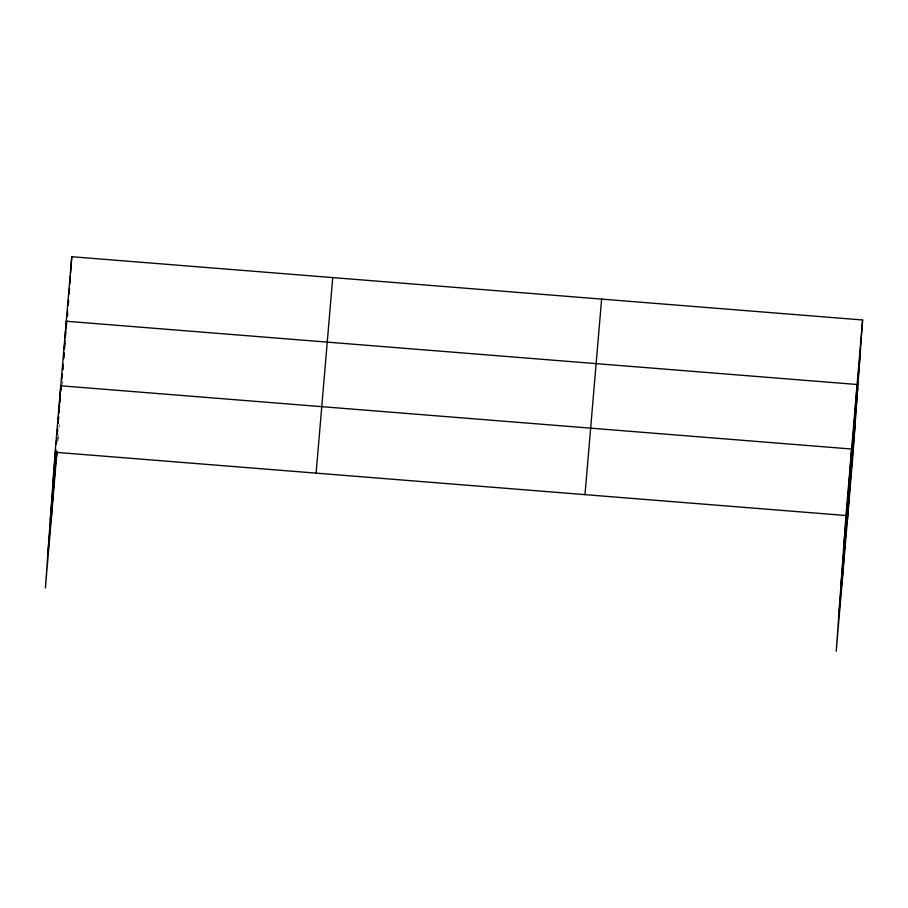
<?xml version="1.0" encoding="UTF-8"?>
<svg xmlns="http://www.w3.org/2000/svg" width="908" height="908" viewBox="0 0 908 908"><rect width="100%" height="100%" fill="white"/><g stroke="black" fill="none" stroke-linecap="round" stroke-linejoin="round"><path stroke-width="0.68" stroke-dasharray="4.54 3.41" d="M57.84 438.927L58.135 434.75M62.629 384.129L62.834 381.349M57.851 441.583L58.453 434.569M59.054 427.555L59.292 424.751"/><path stroke-width="1.36" d="M862.6 319.979L845.972 515.517L836.234 651.274L852.873 455.737L862.6 319.979L71.766 256.726L55.127 452.263L45.4 588.021L57.022 451.401M51.052 521.544L55.91 453.739L50.258 520.227M57.306 434.262L57.613 430.086M58.112 423.128L58.6 416.204M58.907 412.05L60.791 385.786L851.625 449.029L841.898 584.797M56.546 457.008L56.943 451.446M62.8 369.738L63.095 365.561M64.298 348.91L64.888 340.614M65.081 337.844L66.273 321.25L857.107 384.504L847.38 520.261M67.487 316.336L67.691 313.555M68.293 305.201L68.588 301.025M69.485 288.528L69.087 294.067L69.28 291.286M69.78 284.374L70.37 276.077M70.574 273.319L71.766 256.726M52.653 486.836L55.831 449.437M56.307 443.899L56.773 438.36M57.125 434.206L57.601 428.655M58.078 423.117L58.543 417.544M58.907 413.333L59.497 406.319M59.86 402.108L60.337 396.501M60.813 390.894L61.29 385.276M61.767 379.669L62.243 374.051M62.607 369.851L63.083 364.233M64.389 348.808L64.865 343.19M65.342 337.583L65.83 331.976M66.182 327.765L66.783 320.751M67.135 316.54L67.612 310.933M68.089 305.315L68.565 299.708M47.795 554.629L56.546 451.673M316.109 473.136L332.737 277.598M584.99 494.644L601.618 299.095M843.487 550.089L860.126 354.54M841.092 583.481L857.731 387.932M838.629 617.883L855.268 422.345M55.127 452.263L845.972 515.517M63.991 353.053L63.594 358.603L64.037 353.019"/></g></svg>
